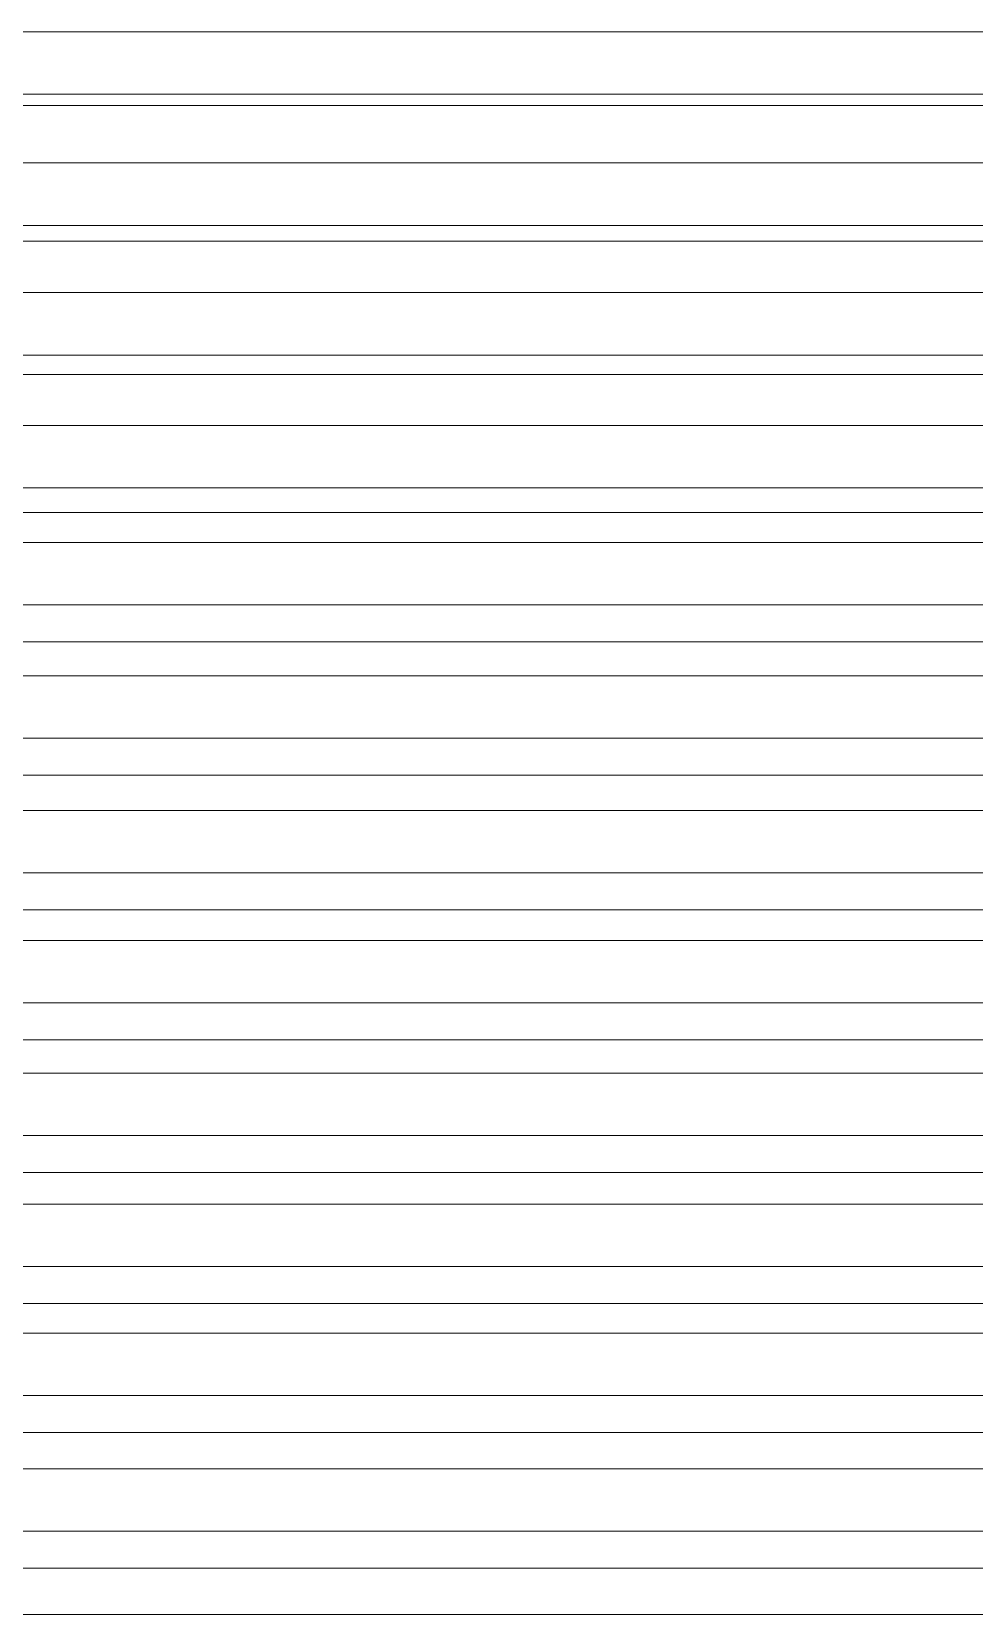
# Model space of a CAD drawing. Header units: millimetres. Extents: x 61345 to 69644, y 9491 to 29385.
# Drawn here: x 65932.17 to 65951.35, y 26763.06 to 26795.26 of the extents above; entities that cross this region are included whole.
import ezdxf

# ---------------------------------------------------------------- set-up
doc = ezdxf.new("R2010")
doc.units = ezdxf.units.MM
doc.layers.add('P-PIPE', color=30, linetype='Continuous', lineweight=18)

msp = doc.modelspace()

# ---------------------------------------------------------------- linework, layer by layer
at = {"layer": 'P-PIPE'}
for p, q in [((65967.501, 26795.259), (65826.463, 26795.259)), ((65826.463, 26793.989), (65967.501, 26793.989)), ((65826.463, 26793.759), (65965.127, 26793.759)), ((65967.501, 26792.587), (65823.373, 26792.587)), ((65823.373, 26791.317), (65967.501, 26791.317)), ((65823.373, 26790.997), (65965.164, 26790.997)), ((65967.501, 26789.949), (65821.123, 26789.949)), ((65821.123, 26788.679), (65967.501, 26788.679)), ((65821.123, 26788.286), (65965.127, 26788.286)), ((65967.501, 26787.246), (65819.309, 26787.246)), ((65819.309, 26785.976), (65967.501, 26785.976)), ((65819.309, 26785.476), (65965.002, 26785.476)), ((65967.502, 26784.864), (65817.184, 26784.864)), ((65817.184, 26783.594), (65967.502, 26783.594)), ((65814.784, 26782.844), (65965.002, 26782.844)), ((65967.502, 26782.154), (65815.184, 26782.154)), ((65815.184, 26780.884), (65967.502, 26780.884)), ((65813.05, 26780.134), (65965.002, 26780.134)), ((65967.376, 26779.412), (65813.309, 26779.412)), ((65813.309, 26778.142), (65967.376, 26778.142)), ((65808.984, 26777.392), (65964.877, 26777.392)), ((65807.095, 26774.748), (65965.002, 26774.748)), ((65967.501, 26774.069), (65807.309, 26774.069)), ((65807.309, 26772.799), (65967.501, 26772.799)), ((65805.182, 26772.049), (65965.002, 26772.049)), ((65967.501, 26771.404), (65805.309, 26771.404)), ((65805.309, 26770.134), (65967.501, 26770.134)), ((65803.279, 26769.384), (65965.002, 26769.384)), ((65967.626, 26768.779), (65803.309, 26768.779)), ((65803.309, 26767.509), (65967.626, 26767.509)), ((65801.042, 26766.759), (65965.127, 26766.759)), ((65967.662, 26766.017), (65801.309, 26766.017)), ((65801.309, 26764.747), (65967.662, 26764.747)), ((65798.813, 26763.997), (65965.164, 26763.997)), ((65967.624, 26763.056), (65799.309, 26763.056))]:
    msp.add_line(p, q, dxfattribs=at)
at = {"layer": 'P-PIPE', "color": 30}
for p, q in [((65967.501, 26776.768), (65809.059, 26776.768)), ((65809.059, 26775.498), (65967.501, 26775.498))]:
    msp.add_line(p, q, dxfattribs=at)

doc.saveas('drawing.dxf')
